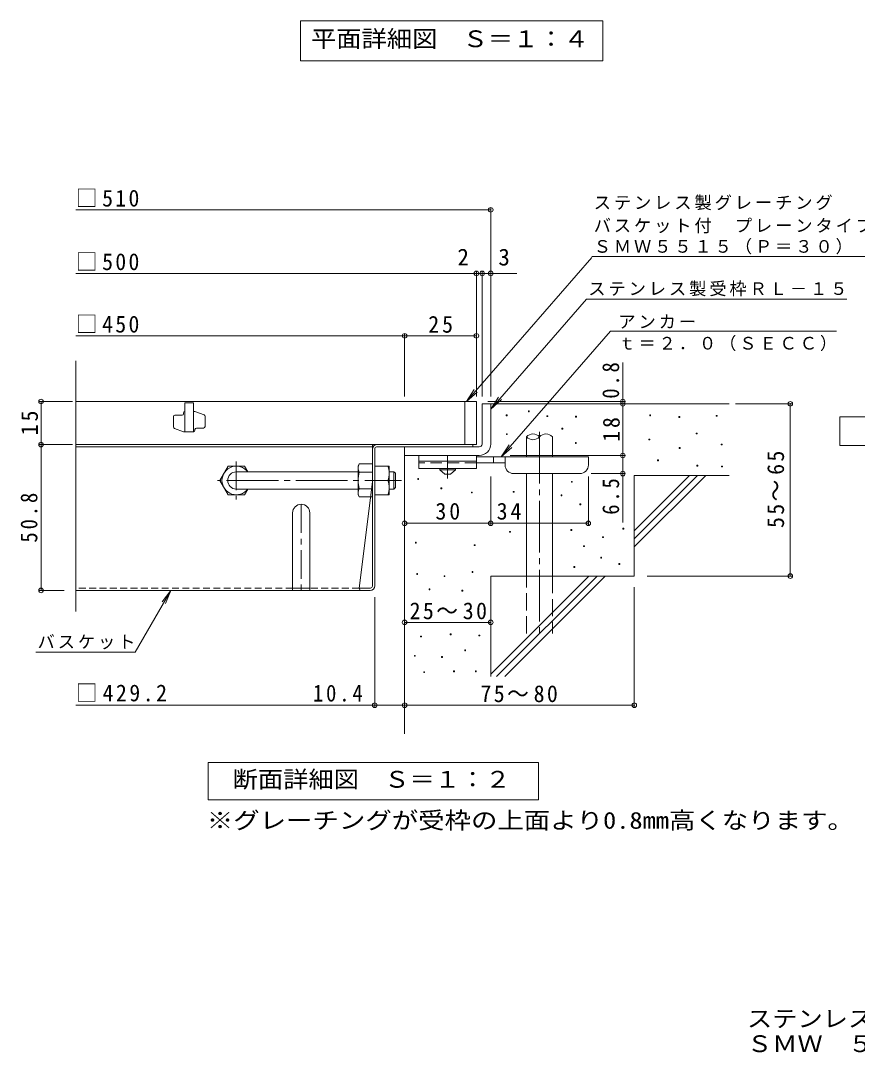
# Model space of a CAD drawing. Units: millimetres on the paper, enlarged 4 times, with parts at other scales. Extents: x -744 to 1008, y -779 to 706.
# Drawn here: x -652 to -69, y -779 to -58 of the extents above; entities that cross this region are included whole.
import ezdxf
from ezdxf.enums import TextEntityAlignment as Align

# ---------------------------------------------------------------- set-up
doc = ezdxf.new("R2010")
doc.units = ezdxf.units.MM
doc.header["$LTSCALE"] = 4
doc.header["$PDMODE"] = 32
doc.header["$PDSIZE"] = 3.2
for name, pattern in [('CHAIN1', [8, 5, -1, 1, -1]), ('CHAIN2', [12, 9, -1, 1, -1]), ('DASHED1', [1.8, 1.2, -0.6]), ('DASHED2', [3, 2, -1]), ('DASHED3', [4, 3, -1])]:
    doc.linetypes.add(name, pattern=pattern)
for name, color, linetype, lineweight in [('A-5_文字', 7, 'Continuous', 9), ('D-0_芯', 7, 'Continuous', 9), ('D-1_躯体', 2, 'Continuous', 9), ('D-2_仕上', 3, 'Continuous', 9), ('D-4_その他', 7, 'Continuous', 9), ('D-5_文字', 7, 'Continuous', 9), ('D-6_寸法', 6, 'Continuous', 9), ('D-7_ハッチ', 2, 'Continuous', 9), ('D-8_記号', 2, 'Continuous', 9), ('D-9_0-HOJO', 4, 'Continuous', 9), ('D-B_7-WAKU-T', 2, 'Continuous', 9)]:
    doc.layers.add(name, color=color, linetype=linetype, lineweight=lineweight)
doc.layers.add('F-5_F-5ﾚｲﾔ', color=2, linetype='Continuous')
doc.styles.add('ＭＳ ゴシック', font='')
doc.styles.get('ＭＳ ゴシック').set_extended_font_data('MS Gothic')

msp = doc.modelspace()

# ---------------------------------------------------------------- linework, layer by layer
at = {"layer": 'A-5_文字'}
for p, q in [((-456.548, -58.439), (-246.148, -58.439)), ((-456.548, -58.439), (-456.548, -86.439)), ((-246.148, -58.439), (-246.148, -86.439)), ((-456.548, -86.439), (-246.148, -86.439))]:
    msp.add_line(p, q, dxfattribs=at)
at = {"layer": 'D-0_芯'}
for points in [[(-297.953, -330.884), (-297.953, -330.284), (-297.354, -330.284), (-297.354, -330.884)], [(-313.309, -333.78), (-313.309, -333.18), (-312.709, -333.18), (-312.709, -333.78)], [(-285.1, -334.32), (-285.1, -333.72), (-284.5, -333.72), (-284.5, -334.32)], [(-265.125, -334.592), (-265.125, -333.992), (-264.525, -333.992), (-264.525, -334.592)], [(-213.421, -333.78), (-213.421, -333.18), (-212.821, -333.18), (-212.821, -333.78)], [(-193.119, -334.863), (-193.119, -334.263), (-192.519, -334.263), (-192.519, -334.863)], [(-167.132, -334.051), (-167.132, -333.45), (-166.532, -333.45), (-166.532, -334.051)], [(-274.599, -342.984), (-274.599, -342.384), (-273.999, -342.384), (-273.999, -342.984)], [(-313.245, -346.847), (-313.245, -346.247), (-312.645, -346.247), (-312.645, -346.847)], [(-265.148, -352.96), (-265.148, -352.359), (-264.548, -352.359), (-264.548, -352.96)], [(-213.963, -350.563), (-213.963, -349.963), (-213.362, -349.963), (-213.362, -350.563)], [(-181.041, -346.35), (-181.041, -345.75), (-180.441, -345.75), (-180.441, -346.35)], [(-192.848, -356.519), (-192.848, -355.918), (-192.248, -355.918), (-192.248, -356.519)], [(-163.621, -354.021), (-163.621, -353.421), (-163.021, -353.421), (-163.021, -354.021)], [(-207.981, -365.085), (-207.981, -364.485), (-207.381, -364.485), (-207.381, -365.085)], [(-180.527, -368.822), (-180.527, -368.222), (-179.927, -368.222), (-179.927, -368.822)], [(-163.359, -369.416), (-163.359, -368.815), (-162.759, -368.815), (-162.759, -369.416)], [(-375.045, -378.02), (-375.045, -377.42), (-374.445, -377.42), (-374.445, -378.02)], [(-267.95, -380.017), (-267.95, -379.417), (-267.35, -379.417), (-267.35, -380.017)], [(-358.905, -384.568), (-358.905, -383.968), (-358.305, -383.968), (-358.305, -384.568)], [(-337.587, -387.461), (-337.587, -386.861), (-336.987, -386.861), (-336.987, -387.461)], [(-308.548, -386.992), (-308.548, -386.392), (-307.948, -386.392), (-307.948, -386.992)], [(-275.16, -389.446), (-275.16, -388.845), (-274.56, -388.845), (-274.56, -389.446)], [(-262.077, -395.759), (-262.077, -395.158), (-261.477, -395.158), (-261.477, -395.759)], [(-311.046, -414.905), (-311.046, -414.304), (-310.446, -414.304), (-310.446, -414.905)], [(-268.266, -413.651), (-268.266, -413.051), (-267.666, -413.051), (-267.666, -413.651)], [(-232.115, -412.621), (-232.115, -412.021), (-231.515, -412.021), (-231.515, -412.621)], [(-376.621, -422.486), (-376.621, -421.886), (-376.021, -421.886), (-376.021, -422.486)], [(-335.708, -424.144), (-335.708, -423.544), (-335.107, -423.544), (-335.107, -424.144)], [(-259.481, -424.885), (-259.481, -424.285), (-258.881, -424.285), (-258.881, -424.885)], [(-246.212, -418.607), (-246.212, -418.007), (-245.612, -418.007), (-245.612, -418.607)], [(-266.28, -439.367), (-266.28, -438.767), (-265.68, -438.767), (-265.68, -439.367)], [(-247.565, -432.954), (-247.565, -432.354), (-246.965, -432.354), (-246.965, -432.954)], [(-234.822, -437.254), (-234.822, -436.654), (-234.222, -436.654), (-234.222, -437.254)], [(-375.654, -444.257), (-375.654, -443.657), (-375.054, -443.657), (-375.054, -444.257)], [(-356.645, -445.811), (-356.645, -445.211), (-356.045, -445.211), (-356.045, -445.811)], [(-337.13, -442.838), (-337.13, -442.238), (-336.53, -442.238), (-336.53, -442.838)], [(-367.08, -454.889), (-367.08, -454.289), (-366.48, -454.289), (-366.48, -454.889)], [(-344.273, -455.918), (-344.273, -455.317), (-343.673, -455.317), (-343.673, -455.918)], [(-373.065, -487.847), (-373.065, -487.247), (-372.465, -487.247), (-372.465, -487.847)], [(-352.357, -486.325), (-352.357, -485.724), (-351.757, -485.724), (-351.757, -486.325)], [(-332.409, -487.086), (-332.409, -486.486), (-331.81, -486.486), (-331.81, -487.086)], [(-342.307, -497.44), (-342.307, -496.84), (-341.707, -496.84), (-341.707, -497.44)], [(-377.329, -501.247), (-377.329, -500.647), (-376.728, -500.647), (-376.728, -501.247)], [(-358.447, -502.16), (-358.447, -501.56), (-357.848, -501.56), (-357.848, -502.16)], [(-370.781, -512.667), (-370.781, -512.067), (-370.181, -512.067), (-370.181, -512.667)], [(-350.073, -512.058), (-350.073, -511.458), (-349.473, -511.458), (-349.473, -512.058)], [(-334.846, -512.058), (-334.846, -511.458), (-334.246, -511.458), (-334.246, -512.058)]]:
    msp.add_lwpolyline(points, close=True, dxfattribs=at)
at = {"layer": 'D-1_躯体'}
for p, q in [((-330.16, -353.4), (-330.159, -325.4)), ((-330.159, -325.4), (-324.159, -325.4)), ((-324.159, -325.4), (-324.16, -353.4)), ((-384.162, -355.4), (-332.159, -355.4)), ((-384.159, -361.4), (-384.159, -355.4)), ((-332.159, -361.4), (-384.163, -361.4))]:
    msp.add_line(p, q, dxfattribs=at)
at = {"layer": 'D-1_躯体', "color": 3}
for p, q in [((-394.963, -372.8), (-391.563, -372.8)), ((-391.563, -372.8), (-390.563, -373.8)), ((-391.563, -384.8), (-391.563, -372.8)), ((-390.563, -383.8), (-390.563, -373.8)), ((-394.963, -384.8), (-391.563, -384.8)), ((-391.563, -384.8), (-390.563, -383.8))]:
    msp.add_line(p, q, dxfattribs=at)
at = {"layer": 'D-1_躯体'}
for centre, radius, start, end in [((-332.159, -353.4), 8, 270, 0.00024), ((-332.159, -353.4), 2, 270, 0.0002), ((-332.16, -353.401), 2, 270.02448, 0.01074)]:
    msp.add_arc(centre, radius, start, end, dxfattribs=at)
at = {"layer": 'D-2_仕上'}
for p, q in [((-613.227, -469.991), (-613.227, -295.521)), ((-334.159, -323.8), (-613.227, -323.8)), ((-342.159, -353.8), (-342.159, -323.8)), ((-334.159, -323.8), (-334.159, -353.8)), ((-537.159, -324.8), (-537.159, -344.8)), ((-531.159, -324.8), (-537.159, -324.8)), ((-531.159, -324.8), (-531.159, -344.8)), ((-530.159, -330.8), (-531.159, -330.8)), ((-523.823, -333.064), (-530.159, -330.8)), ((-545.159, -341.595), (-545.159, -334.3)), ((-544.159, -333.3), (-539.159, -333.3)), ((-538.159, -332.3), (-538.159, -331.801)), ((-523.159, -334.005), (-523.159, -341.3)), ((-544.495, -342.538), (-538.159, -344.8)), ((-531.159, -344.8), (-538.159, -344.8)), ((-530.159, -343.8), (-530.159, -343.301)), ((-529.159, -342.3), (-524.159, -342.3)), ((-613.227, -353.8), (-334.159, -353.8))]:
    msp.add_line(p, q, dxfattribs=at)
for centre, start, end in [((-537.159, -331.801), 90, 180), ((-544.159, -334.3), 90, 180), ((-539.159, -332.3), 270, 0), ((-524.159, -334.005), 0, 70.34616), ((-544.159, -341.595), 180, 250.34616), ((-531.159, -343.8), 270, 0), ((-529.159, -343.301), 90, 180), ((-524.159, -341.3), 270, 0)]:
    msp.add_arc(centre, 1, start, end, dxfattribs=at)
at = {"layer": 'D-4_その他'}
for p, q in [((-613.226, -190.253), (-324.16, -190.253)), ((-324.16, -320.218), (-324.16, -189.053)), ((-613.226, -234.532), (-305.885, -234.532)), ((-334.159, -320.218), (-334.159, -233.332)), ((-330.159, -320.218), (-330.159, -233.332)), ((-384.159, -320.218), (-384.159, -276.832)), ((-232.177, -325.4), (-232.177, -296.503)), ((-615.366, -323.8), (-638.587, -323.8)), ((-637.387, -353.8), (-637.387, -323.8)), ((-230.977, -323.8), (-326.159, -323.8)), ((-232.177, -325.4), (-232.177, -361.4)), ((-153.747, -325.4), (-114.285, -325.4)), ((-115.485, -445.4), (-115.485, -325.4)), ((-615.366, -353.8), (-638.587, -353.8)), ((-637.387, -353.8), (-637.387, -455.4)), ((-310.558, -361.4), (-230.977, -361.4)), ((-232.177, -361.4), (-232.177, -408.1)), ((-230.977, -374), (-254.159, -374)), ((-324.159, -409.841), (-324.159, -376)), ((-256.159, -409.841), (-256.159, -376)), ((-215.265, -445.4), (-114.285, -445.4)), ((-224.159, -453.058), (-224.159, -536.6)), ((-638.587, -455.4), (-621.223, -455.4)), ((-546.981, -455.4), (-550.808, -464.639)), ((-404.963, -536.6), (-404.963, -460.2)), ((-384.159, -477.648), (-324.159, -477.648)), ((-404.963, -535.4), (-613.227, -535.4)), ((-384.159, -535.4), (-404.963, -535.4)), ((-384.159, -535.4), (-224.159, -535.4))]:
    msp.add_line(p, q, dxfattribs=at)
for points in [[(-613.226, -278.033), (-384.159, -278.033), (-334.159, -278.033)], [(-384.159, -408.641), (-324.159, -408.641), (-256.159, -408.641)], [(-641.059, -498.407), (-571.812, -498.407), (-546.981, -455.4), (-553.069, -463.334)]]:
    msp.add_lwpolyline(points, dxfattribs=at)
for p in [(-324.16, -190.253), (-334.159, -234.532), (-330.159, -234.532), (-324.16, -234.532), (-384.159, -278.033), (-334.159, -278.033), (-637.387, -323.8), (-232.177, -323.8), (-232.177, -325.4), (-115.485, -325.4), (-637.387, -353.8), (-232.177, -361.4), (-232.177, -374), (-384.159, -408.641), (-324.159, -408.641), (-256.159, -408.641), (-115.485, -445.4), (-637.387, -455.4), (-384.159, -477.648), (-324.159, -477.648), (-404.963, -535.4), (-384.159, -535.4), (-224.159, -535.4)]:
    msp.add_point(p, dxfattribs=at)
at = {"layer": 'D-5_文字'}
for p, q in [((-253.811, -222.672), (13.938, -222.672)), ((-253.811, -223.472), (-341.134, -323.8)), ((-257.421, -252.41), (-324.159, -329.088)), ((-257.421, -252.41), (-76.09, -252.41)), ((-240.723, -274.863), (-316.912, -362.4)), ((-240.723, -274.863), (-83.365, -274.863)), ((-341.134, -323.8), (-335.61, -315.465)), ((-341.134, -323.8), (-333.64, -317.179)), ((-324.159, -329.088), (-318.635, -320.753)), ((-324.159, -329.088), (-316.666, -322.466)), ((-316.912, -362.4), (-311.387, -354.064)), ((-316.912, -362.4), (-309.418, -355.778)), ((-520.957, -575.4), (-290.957, -575.4)), ((-520.957, -601.4), (-520.957, -575.4)), ((-290.957, -575.4), (-290.957, -601.4)), ((-290.957, -601.4), (-520.957, -601.4))]:
    msp.add_line(p, q, dxfattribs=at)
msp.add_lwpolyline([(9.044, -354.487), (-80.956, -354.487), (-80.956, -334.487), (9.044, -334.487)], dxfattribs=at)
at = {"layer": 'D-6_寸法'}
for p, q in [((-324.159, -325.4), (-158.159, -325.4)), ((-299.242, -362.4), (-299.242, -348.4)), ((-281.242, -362.4), (-281.242, -348.4)), ((-384.159, -361.4), (-384.159, -555.4)), ((-299.242, -445.4), (-299.242, -374)), ((-281.242, -445.4), (-281.242, -374)), ((-224.159, -375.4), (-158.159, -375.4)), ((-224.159, -375.4), (-224.159, -445.4)), ((-224.159, -413.804), (-185.755, -375.4)), ((-224.159, -419.46), (-180.099, -375.4)), ((-224.159, -425.117), (-174.442, -375.4)), ((-324.159, -445.4), (-324.159, -515.4)), ((-324.159, -445.4), (-224.159, -445.4)), ((-324.159, -513.803), (-255.756, -445.4)), ((-320.099, -515.4), (-250.099, -445.4)), ((-314.443, -515.4), (-244.443, -445.4))]:
    msp.add_line(p, q, dxfattribs=at)
at = {"layer": 'D-6_寸法', "linetype": 'CHAIN2'}
msp.add_line((-290.242, -345.014), (-290.242, -485.4), dxfattribs=at)
at = {"layer": 'D-6_寸法', "linetype": 'DASHED3'}
for p, q in [((-299.242, -485.4), (-299.242, -445.4)), ((-281.242, -445.4), (-281.242, -485.4))]:
    msp.add_line(p, q, dxfattribs=at)
at = {"layer": 'D-6_寸法'}
for centre, start, end in [((-294.742, -352.462), 42.07146, 137.92854), ((-294.742, -344.338), 222.07146, 317.92854), ((-285.742, -352.462), 42.07146, 137.92854)]:
    msp.add_arc(centre, 6.062, start, end, dxfattribs=at)
at = {"layer": 'D-7_ハッチ'}
for p, q in [((-406.563, -353.8), (-613.223, -353.8)), ((-406.563, -355.4), (-613.223, -355.4)), ((-406.563, -452.467), (-406.563, -353.8)), ((-404.963, -452.2), (-404.963, -356.734)), ((-403.629, -355.4), (-336.556, -355.4)), ((-403.363, -353.8), (-336.556, -353.8)), ((-336.556, -353.8), (-336.556, -355.4)), ((-406.563, -379.8), (-415.787, -453.8)), ((-408.163, -455.4), (-613.223, -455.4)), ((-407.896, -453.8), (-415.787, -453.8))]:
    msp.add_line(p, q, dxfattribs=at)
at = {"layer": 'D-7_ハッチ', "linetype": 'DASHED1'}
for p, q in [((-462.163, -453.8), (-613.223, -453.8)), ((-415.787, -453.8), (-450.163, -453.8))]:
    msp.add_line(p, q, dxfattribs=at)
at = {"layer": 'D-7_ハッチ'}
for centre, radius, start, end in [((-403.363, -357), 3.2, 90, 180), ((-403.629, -356.734), 1.333, 90, 180), ((-408.163, -452.2), 3.2, 270, 0), ((-407.896, -452.467), 1.333, 270, 0), ((-414.187, -453.8), 1.6, 180, 270)]:
    msp.add_arc(centre, radius, start, end, dxfattribs=at)
at = {"layer": 'D-8_記号', "linetype": 'CHAIN1'}
for p, q in [((-501.356, -365.608), (-501.356, -391.993)), ((-488.163, -378.8), (-514.548, -378.8)), ((-456.163, -395.4), (-456.163, -455.4))]:
    msp.add_line(p, q, dxfattribs=at)
at = {"layer": 'D-8_記号'}
for p, q in [((-462.163, -401.4), (-462.163, -455.4)), ((-450.163, -401.4), (-450.163, -455.4)), ((-462.163, -453.8), (-450.163, -453.8))]:
    msp.add_line(p, q, dxfattribs=at)
msp.add_arc((-456.163, -401.4), 6, 0, 180, dxfattribs=at)
at = {"layer": 'D-9_0-HOJO', "color": 3}
for p, q in [((-374.159, -361.4), (-374.159, -370.4)), ((-334.159, -361.4), (-374.159, -361.4)), ((-334.159, -365.4), (-374.159, -365.4)), ((-334.159, -361.4), (-334.159, -370.4)), ((-334.159, -370.4), (-374.159, -370.4))]:
    msp.add_line(p, q, dxfattribs=at)
at = {"layer": 'D-9_0-HOJO', "color": 3, "linetype": 'DASHED2'}
msp.add_line((-334.159, -366.4), (-374.159, -366.4), dxfattribs=at)
at = {"layer": 'D-9_0-HOJO', "linetype": 'CHAIN1'}
msp.add_line((-354.159, -377.496), (-354.159, -361.4), dxfattribs=at)
at = {"layer": 'D-9_0-HOJO'}
for p, q in [((-256.159, -362.4), (-334.159, -362.4)), ((-314.149, -366.4), (-334.159, -366.4)), ((-322.159, -366.4), (-322.159, -362.4)), ((-314.159, -368), (-314.159, -362.4)), ((-256.159, -368), (-256.159, -362.4)), ((-308.159, -374), (-262.159, -374))]:
    msp.add_line(p, q, dxfattribs=at)
at = {"layer": 'D-9_0-HOJO', "color": 2}
for p, q in [((-359.659, -371.4), (-359.659, -370.4)), ((-359.659, -371.4), (-356.159, -374.399)), ((-359.659, -371.4), (-348.659, -371.4)), ((-356.159, -374.399), (-352.16, -374.399)), ((-352.16, -374.399), (-348.659, -371.4)), ((-348.659, -371.4), (-348.659, -370.4))]:
    msp.add_line(p, q, dxfattribs=at)
at = {"layer": 'D-9_0-HOJO'}
for centre, start, end in [((-308.159, -368), 180, 270), ((-262.159, -368), 270, 0)]:
    msp.add_arc(centre, 6, start, end, dxfattribs=at)
at = {"layer": 'D-B_7-WAKU-T'}
for p, q in [((-416.563, -368.8), (-415.697, -367.3)), ((-406.563, -367.3), (-415.697, -367.3)), ((-512.856, -378.8), (-507.082, -368.8)), ((-507.082, -368.8), (-495.629, -368.8)), ((-493.329, -372.785), (-495.629, -368.8)), ((-416.563, -388.8), (-416.563, -368.8)), ((-415.697, -373.074), (-406.563, -373.074)), ((-404.963, -368.8), (-394.963, -368.8)), ((-394.963, -388.8), (-394.963, -368.8)), ((-512.856, -378.8), (-507.082, -388.8)), ((-404.963, -378.8), (-395.829, -378.8)), ((-507.082, -388.8), (-495.629, -388.8)), ((-493.32, -384.8), (-495.629, -388.8)), ((-416.563, -388.8), (-415.697, -390.3)), ((-415.697, -384.527), (-406.563, -384.527)), ((-404.963, -388.8), (-394.963, -388.8)), ((-406.563, -390.3), (-415.697, -390.3))]:
    msp.add_line(p, q, dxfattribs=at)
at = {"layer": 'D-B_7-WAKU-T', "color": 3}
for p, q in [((-501.356, -372.8), (-416.563, -372.8)), ((-501.356, -384.8), (-416.563, -384.8))]:
    msp.add_line(p, q, dxfattribs=at)
at = {"layer": 'D-B_7-WAKU-T', "color": 3, "linetype": 'CHAIN2'}
msp.add_line((-507.932, -378.8), (-386.353, -378.8), dxfattribs=at)
at = {"layer": 'D-B_7-WAKU-T', "linetype": 'CHAIN1'}
msp.add_line((-389.59, -378.8), (-395.713, -378.8), dxfattribs=at)
at = {"layer": 'D-B_7-WAKU-T'}
for centre, radius, start, end in [((-409.999, -370.59), 6.579, 149.99998, 176.07924), ((-501.356, -378.8), 10, 36.87019, 323.12981), ((-411.093, -370.12), 5.47, 180.2103, 212.68507), ((-397.197, -378.8), 19.365, 162.79973, 197.20026), ((-409.829, -373.8), 14.866, 340.34633, 19.65366), ((-409.829, -383.8), 14.866, 340.34633, 19.65366), ((-411.093, -387.481), 5.47, 147.31491, 179.78969), ((-409.999, -387.011), 6.579, 183.92075, 210)]:
    msp.add_arc(centre, radius, start, end, dxfattribs=at)
at = {"layer": 'D-B_7-WAKU-T', "color": 3}
msp.add_arc((-501.356, -378.8), 6, 90, 270, dxfattribs=at)

# ---------------------------------------------------------------- texts
at = {"layer": 'A-5_文字', "color": 2, "style": 'ＭＳ ゴシック', "width": 1.1}
msp.add_text('平面詳細図\u3000Ｓ＝１：４', height=11.73, dxfattribs=at).set_placement((-449.348, -80.439), align=Align.BOTTOM_LEFT)
at = {"layer": 'D-4_その他', "color": 2, "style": 'ＭＳ ゴシック'}
for s, p in [('2', (-347.337, -232.532)), ('3', (-318.839, -232.532))]:
    msp.add_text(s, height=11.73, dxfattribs=at).set_placement(p, align=Align.BOTTOM_LEFT)
at = {"layer": 'D-4_その他', "color": 2, "style": 'ＭＳ ゴシック', "width": 1.15}
msp.add_text('※グレーチングが受枠の上面より0.8mm高くなります。', height=11.73, dxfattribs=at).set_placement((-521.907, -624.986), align=Align.BOTTOM_LEFT)
at = {"layer": 'D-4_その他', "color": 2, "char_height": 11.73, "attachment_point": 7, "style": 'ＭＳ ゴシック'}
for s, insert in [('\\T1.21;\\W0.95;□510', (-613.226, -188.253)), ('\\T1.21;\\W0.95;□500', (-613.226, -232.532)), ('\\T1.21;\\W0.95;□450', (-613.226, -276.033)), ('\\T1.27;\\W0.95;25', (-367.659, -276.033)), ('\\T1.27;\\W0.95;30', (-362.659, -406.241)), ('\\T1.27;\\W0.95;34', (-320.013, -406.241)), ('\\T1.22;\\W0.95;25～30', (-380.659, -475.648)), ('\\T1.23;\\W0.95;□429.2', (-613.226, -533)), ('\\T1.28;\\W0.9;10.4', (-448.056, -533)), ('\\T1.22;\\W0.95;75～80', (-331.307, -533.4))]:
    msp.add_mtext(s, dxfattribs=dict(at, insert=insert))
at = {"layer": 'D-4_その他', "color": 2, "char_height": 11.73, "attachment_point": 7, "rotation": 90, "style": 'ＭＳ ゴシック'}
for s, insert in [('\\T1.27;\\W0.9;0.8', (-234.577, -321.825)), ('\\T1.27;\\W0.95;15', (-639.387, -347.3)), ('\\T1.27;\\W0.95;18', (-234.177, -351.9)), ('\\T1.22;\\W0.95;55～65', (-119.697, -411.9)), ('\\T1.27;\\W0.9;6.5', (-234.577, -402.678)), ('\\T1.28;\\W0.9;50.8', (-639.787, -422.1))]:
    msp.add_mtext(s, dxfattribs=dict(at, insert=insert))
at = {"layer": 'D-4_その他', "insert": (-639.812, -496.504), "char_height": 8.798, "attachment_point": 7, "style": 'ＭＳ ゴシック'}
msp.add_mtext('\\T1.17;バスケット', dxfattribs=at)
at = {"layer": 'D-5_文字', "color": 2, "style": 'ＭＳ ゴシック', "width": 1.1}
msp.add_text('断面詳細図\u3000Ｓ＝１：２', height=11.73, dxfattribs=at).set_placement((-503.957, -596.4), align=Align.BOTTOM_LEFT)
at = {"layer": 'D-5_文字', "char_height": 8.798, "attachment_point": 7, "style": 'ＭＳ ゴシック'}
for s, insert in [('\\T1.17;ステンレス製グレーチング', (-252.431, -190.544)), ('\\T1.17;バスケット付\u3000プレーンタイプ\u3000集水桝用', (-252.431, -206.608)), ('\\T1.17;ＳＭＷ５５１５（Ｐ＝３０）', (-252.431, -221.263)), ('\\T1.17;ステンレス製受枠ＲＬ－１５', (-256.174, -250.506)), ('\\T1.17;アンカー', (-235.266, -273)), ('\\T1.17;ｔ＝２．０（ＳＥＣＣ）', (-235.266, -288.727))]:
    msp.add_mtext(s, dxfattribs=dict(at, insert=insert))
at = {"layer": 'F-5_F-5ﾚｲﾔ', "style": 'ＭＳ ゴシック', "width": 1.1}
for s, p in [('ステンレス製グレーチング\u3000バスケット付\u3000プレーンタイプ\u3000集水桝用', (-145.731, -763.143)), ('ＳＭＷ\u3000５５１５（Ｐ＝３０）＋ＲＬ－１５（四方枠）＋ＤＫ－４５０－Ｓ', (-145.731, -780.62))]:
    msp.add_text(s, height=11.73, dxfattribs=at).set_placement(p, align=Align.BOTTOM_LEFT)

doc.saveas('drawing.dxf')
